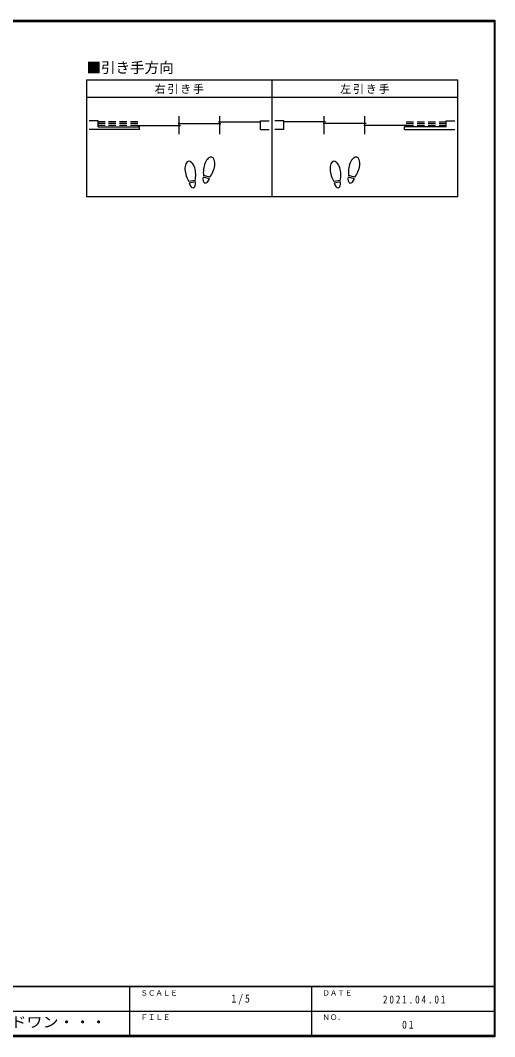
# Model space of a CAD drawing. Units: millimetres at full size, sheet at 1:5; details may follow other scales. Extents: x -973 to 977, y -701 to 696.
# Drawn here: x 325 to 977, y -701 to 696 of the extents above; entities that cross this region are included whole.
import ezdxf
from ezdxf.enums import TextEntityAlignment as Align

# ---------------------------------------------------------------- set-up
doc = ezdxf.new("R2010")
doc.units = ezdxf.units.MM
doc.header["$LTSCALE"] = 5
doc.linetypes.add('DASHED2', pattern=[3, 2, -1])
for name, color, linetype in [('0-8_戸当り', 3, 'Continuous'), ('0-A_文字', 3, 'Continuous'), ('F-1_枠', 6, 'Continuous'), ('F-A_文字', 7, 'Continuous')]:
    doc.layers.add(name, color=color, linetype=linetype)
doc.styles.add('ＭＳ ゴシック', font='')
doc.styles.get('ＭＳ ゴシック').set_extended_font_data('MS Gothic')

msp = doc.modelspace()

# ---------------------------------------------------------------- linework, layer by layer
at = {"layer": '0-8_戸当り'}
for p, q in [((543.252, 539.429), (543.252, 564.229)), ((599.014, 539.429), (599.014, 564.229)), ((742.536, 539.429), (742.536, 564.229)), ((798.297, 539.429), (798.297, 564.229)), ((565.158, 475.878), (556.512, 474.353)), ((584.626, 478.206), (576.145, 480.478)), ((585.169, 480.235), (576.688, 482.507)), ((764.442, 475.878), (755.795, 474.353)), ((783.909, 478.206), (775.428, 480.478)), ((784.453, 480.235), (775.972, 482.507)), ((565.523, 473.81), (556.876, 472.285)), ((764.806, 473.81), (756.16, 472.285))]:
    msp.add_line(p, q, dxfattribs=at)
at = {"layer": '0-8_戸当り', "color": 2}
for p, q in [((431.73, 557.829), (419.73, 557.829)), ((488.691, 546.029), (419.73, 546.029)), ((431.73, 549.629), (431.73, 557.829)), ((431.73, 549.629), (488.691, 549.629)), ((486.291, 551.429), (544.852, 551.429)), ((488.691, 546.029), (488.691, 549.629)), ((541.652, 553.829), (600.614, 553.829)), ((597.414, 556.229), (654.775, 556.229)), ((654.775, 557.829), (666.775, 557.829)), ((654.775, 546.029), (654.775, 557.829)), ((654.775, 546.029), (666.775, 546.029)), ((686.775, 557.829), (674.775, 557.829)), ((686.775, 546.029), (674.775, 546.029)), ((686.775, 546.029), (686.775, 557.829)), ((744.136, 556.229), (686.775, 556.229)), ((799.897, 553.829), (740.936, 553.829)), ((855.258, 551.429), (796.697, 551.429)), ((909.82, 549.629), (852.858, 549.629)), ((852.858, 546.029), (852.858, 549.629)), ((852.858, 546.029), (921.82, 546.029)), ((909.82, 557.829), (921.82, 557.829)), ((909.82, 549.629), (909.82, 557.829))]:
    msp.add_line(p, q, dxfattribs=at)
at = {"layer": '0-8_戸当り', "linetype": 'DASHED2'}
for p, q in [((486.291, 556.229), (431.73, 556.229)), ((486.291, 553.829), (431.73, 553.829)), ((486.291, 551.429), (431.73, 551.429)), ((855.258, 556.229), (909.82, 556.229)), ((855.258, 553.829), (909.82, 553.829)), ((855.258, 551.429), (909.82, 551.429))]:
    msp.add_line(p, q, dxfattribs=at)
at = {"layer": '0-8_戸当り'}
for centre, major_axis, ratio, start_param, end_param in [((558.496, 488.377), (-2.445, 13.867), 0.5, 4.34059143, 8.22577918), ((584.414, 494.378), (3.644, 13.601), 0.5, 4.34059143, 8.22577918), ((757.78, 488.377), (-2.445, 13.867), 0.5, 4.34059143, 8.22577918), ((783.698, 494.378), (3.644, 13.601), 0.5, 4.34059143, 8.22577918), ((584.31, 493.989), (4.416, 16.48), 0.4, 1.85063327, 2.44287679), ((783.593, 493.989), (4.416, 16.48), 0.4, 1.85063327, 2.44287679), ((558.566, 487.981), (-2.963, 16.802), 0.4, 1.85063327, 2.44287679), ((558.566, 487.981), (-2.963, 16.802), 0.4, 3.84030852, 4.43255203), ((580.385, 479.342), (1.894, 7.067), 0.6, 1.57079633, 4.71238898), ((584.31, 493.989), (4.416, 16.48), 0.4, 3.84030852, 4.43255203), ((757.85, 487.981), (-2.963, 16.802), 0.4, 1.85063327, 2.44287679), ((757.85, 487.981), (-2.963, 16.802), 0.4, 3.84030852, 4.43255203), ((779.669, 479.342), (1.894, 7.067), 0.6, 1.57079633, 4.71238898), ((783.593, 493.989), (4.416, 16.48), 0.4, 3.84030852, 4.43255203), ((561.2, 473.047), (-1.27, 7.205), 0.6, 1.57079633, 4.71238898), ((760.483, 473.047), (-1.27, 7.205), 0.6, 1.57079633, 4.71238898)]:
    msp.add_ellipse(centre, major_axis=major_axis, ratio=ratio, start_param=start_param, end_param=end_param, dxfattribs=at)
at = {"layer": '0-A_文字'}
for p, q in [((415.73, 614.167), (415.73, 453.167)), ((415.73, 614.167), (925.82, 614.167)), ((670.775, 453.167), (670.775, 614.167)), ((925.82, 453.167), (925.82, 614.167)), ((415.73, 590.167), (925.82, 590.167)), ((925.82, 453.167), (415.73, 453.167))]:
    msp.add_line(p, q, dxfattribs=at)
at = {"layer": 'F-1_枠'}
for p, q in [((-973.347, 695.833), (976.653, 695.833)), ((-973.347, 695), (976.653, 695)), ((-973.347, 694.167), (976.653, 694.167)), ((975.82, 695.833), (975.82, -700.833)), ((976.653, 695.833), (976.653, -700.833)), ((976.653, -631.667), (-973.347, -631.667)), ((976.653, -632.5), (-973.347, -632.5)), ((474.986, -632.5), (474.986, -699.167)), ((724.986, -632.5), (724.986, -699.167)), ((1.653, -665.833), (974.986, -665.834)), ((976.653, -699.167), (-973.347, -699.167)), ((976.653, -700), (-973.347, -700)), ((976.653, -700.833), (-973.347, -700.833))]:
    msp.add_line(p, q, dxfattribs=at)

# ---------------------------------------------------------------- texts
at = {"layer": '0-A_文字', "color": 7, "style": 'ＭＳ ゴシック'}
msp.add_text('■引き手方向', height=14.66, dxfattribs=at).set_placement((415.73, 619.167), align=Align.BOTTOM_LEFT)
at = {"layer": '0-A_文字', "color": 7, "char_height": 11, "attachment_point": 7, "style": 'ＭＳ ゴシック'}
for s, insert in [('\\T1.17;右引き手', (509.502, 594.667)), ('\\T1.17;左引き手', (764.547, 594.667))]:
    msp.add_mtext(s, dxfattribs=dict(at, insert=insert))
at = {"layer": 'F-A_文字', "style": 'ＭＳ ゴシック'}
for s, p in [('ＳＣＡＬＥ', (489.986, -646.667)), ('ＤＡＴＥ', (739.986, -646.667)), ('ＮＯ．', (739.986, -680.001)), ('ＦＩＬＥ', (489.986, -680))]:
    msp.add_text(s, height=7.331, dxfattribs=at).set_placement(p, align=Align.BOTTOM_LEFT)
at = {"layer": 'F-A_文字', "style": 'ＭＳ ゴシック', "width": 1.1}
msp.add_text('ウッドワン・・・', height=14.66, dxfattribs=at).set_placement((267.486, -692.5), align=Align.BOTTOM_LEFT)
at = {"layer": 'F-A_文字', "char_height": 11, "attachment_point": 7, "style": 'ＭＳ ゴシック'}
for s, insert in [('\\T1.38;\\W0.9;1/5', (614.986, -656.667)), ('\\T1.39;\\W0.85;2021.04.01', (823.111, -655.417)), ('\\T1.36;\\W0.9;01', (849.361, -690.001))]:
    msp.add_mtext(s, dxfattribs=dict(at, insert=insert))

doc.saveas('drawing.dxf')
